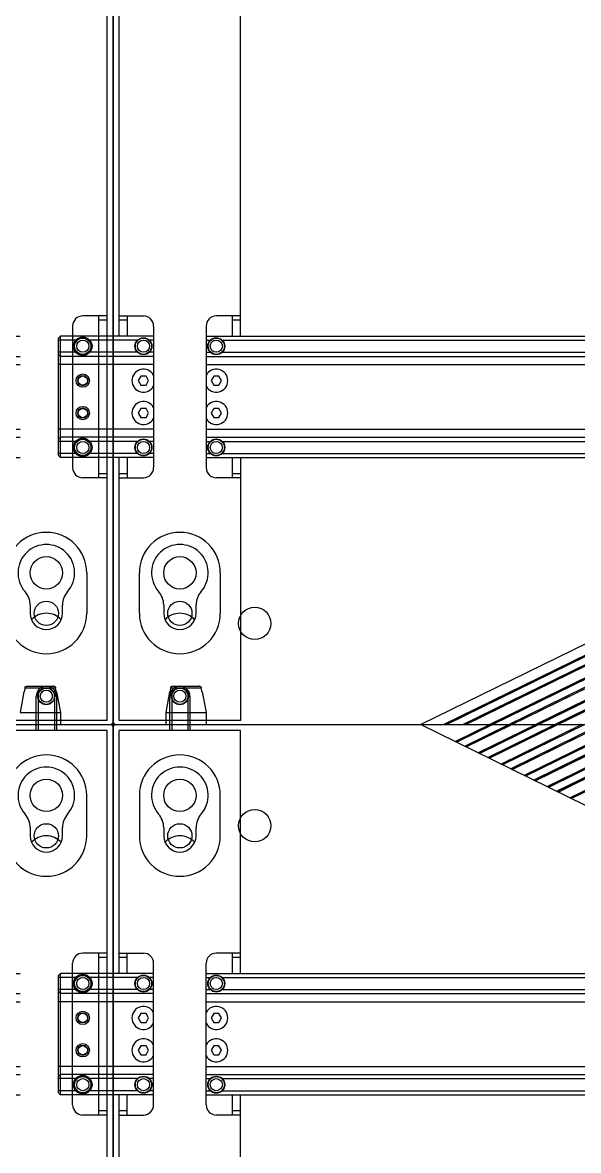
# Model space of a CAD drawing. Header units: millimetres. Extents: x 710 to 26878, y 589 to 5187.
# Drawn here: x 16582.6 to 16719.9, y 2819.8 to 3098.6 of the extents above; entities that cross this region are included whole.
import ezdxf

# ---------------------------------------------------------------- set-up
doc = ezdxf.new("R2010")
doc.units = ezdxf.units.MM
doc.layers.add('02___PRT_ALL_AXES', color=7, linetype='Continuous')

# ---------------------------------------------------------------- blocks, each defined once
blk = doc.blocks.new('6RYFH')
at = {"color": 7, "linetype": 'Continuous'}
for p, q in [((11450.59, 2230.99), (11449.65, 2225.89)), ((11450.65, 2230.99), (11450.59, 2230.99)), ((11450.71, 2231.32), (11450.65, 2230.99)), ((11450.77, 2231.65), (11450.71, 2231.32)), ((11450.74, 2231.49), (11450.71, 2231.32)), ((11450.77, 2231.65), (11450.74, 2231.49)), ((11450.83, 2231.98), (11450.77, 2231.65)), ((11450.83, 2231.98), (11458.41, 2231.98)), ((11451.34, 2232.39), (11457.91, 2232.39)), ((11458.47, 2231.65), (11458.41, 2231.98)), ((11458.53, 2231.32), (11458.47, 2231.65)), ((11458.5, 2231.49), (11458.47, 2231.65)), ((11458.53, 2231.32), (11458.5, 2231.49)), ((11458.59, 2230.99), (11458.53, 2231.32)), ((11458.65, 2230.99), (11458.59, 2230.99)), ((11458.65, 2230.99), (11459.6, 2225.89)), ((12014.59, 2230.99), (12013.65, 2225.89)), ((12014.65, 2230.99), (12014.59, 2230.99)), ((12014.71, 2231.32), (12014.65, 2230.99)), ((12014.77, 2231.65), (12014.71, 2231.32)), ((12014.74, 2231.49), (12014.71, 2231.32)), ((12014.77, 2231.65), (12014.74, 2231.49)), ((12014.83, 2231.98), (12014.77, 2231.65)), ((12014.83, 2231.98), (12022.41, 2231.98)), ((12015.34, 2232.39), (12021.91, 2232.39)), ((12022.47, 2231.65), (12022.41, 2231.98)), ((12022.53, 2231.32), (12022.47, 2231.65)), ((12022.5, 2231.49), (12022.47, 2231.65)), ((12022.53, 2231.32), (12022.5, 2231.49)), ((12022.59, 2230.99), (12022.53, 2231.32)), ((12022.65, 2230.99), (12022.59, 2230.99)), ((12022.65, 2230.99), (12023.6, 2225.89)), ((11449.65, 2225.89), (11449.65, 2222.89)), ((11449.65, 2225.89), (11459.6, 2225.89)), ((11459.6, 2225.89), (11459.6, 2222.89)), ((12013.65, 2225.89), (12023.6, 2225.89)), ((12023.6, 2225.89), (12023.6, 2222.89)), ((11437.12, 2222.89), (11436.62, 2222.39)), ((11436.62, 1885.39), (11436.62, 2222.89)), ((11436.62, 2222.89), (12036.62, 2222.89)), ((11726.41, 2117.9), (11512.62, 2222.89)), ((11521.17, 2218.69), (11529.72, 2222.89)), ((11529.79, 2222.89), (11521.21, 2218.67)), ((11530.47, 2222.89), (11521.55, 2218.51)), ((11523.52, 2217.54), (11534.41, 2222.89)), ((11523.86, 2217.37), (11535.09, 2222.89)), ((11523.89, 2217.35), (11535.16, 2222.89)), ((11526.84, 2215.91), (11541.06, 2222.89)), ((11541.14, 2222.89), (11526.88, 2215.89)), ((11541.82, 2222.89), (11527.22, 2215.72)), ((11529.19, 2214.75), (11545.75, 2222.89)), ((11529.53, 2214.59), (11546.43, 2222.89)), ((11529.56, 2214.57), (11546.51, 2222.89)), ((11532.51, 2213.12), (11552.41, 2222.89)), ((11552.48, 2222.89), (11532.55, 2213.1)), ((11553.16, 2222.89), (11532.89, 2212.94)), ((11534.86, 2211.97), (11557.1, 2222.89)), ((11535.2, 2211.8), (11557.78, 2222.89)), ((11535.24, 2211.78), (11557.85, 2222.89)), ((11538.18, 2210.34), (11563.75, 2222.89)), ((11563.82, 2222.89), (11538.22, 2210.32)), ((11564.5, 2222.89), (11538.56, 2210.15)), ((11540.53, 2209.18), (11568.44, 2222.89)), ((11540.87, 2209.02), (11569.12, 2222.89)), ((11540.91, 2209), (11569.19, 2222.89)), ((11543.86, 2207.55), (11575.09, 2222.89)), ((11575.17, 2222.89), (11543.89, 2207.53)), ((11575.85, 2222.89), (11544.23, 2207.37)), ((11546.2, 2206.4), (11579.78, 2222.89)), ((11546.54, 2206.23), (11580.46, 2222.89)), ((11546.58, 2206.21), (11580.54, 2222.89)), ((11549.53, 2204.77), (11586.44, 2222.89)), ((11586.51, 2222.89), (11549.56, 2204.75)), ((11587.19, 2222.89), (11549.9, 2204.58)), ((12036.62, 2222.39), (12036.12, 2222.89)), ((12036.62, 2222.89), (12036.62, 1885.39)), ((11512.62, 1885.39), (11711.91, 1983.26)), ((11534.41, 1885.39), (11636.23, 1935.39)), ((11535.09, 1885.39), (11636.91, 1935.39)), ((11535.16, 1885.39), (11636.98, 1935.39)), ((11642.88, 1935.39), (11541.06, 1885.39)), ((11642.95, 1935.39), (11541.14, 1885.39)), ((11643.63, 1935.39), (11541.82, 1885.39)), ((11545.75, 1885.39), (11647.57, 1935.39)), ((11546.43, 1885.39), (11648.25, 1935.39)), ((11546.51, 1885.39), (11648.33, 1935.39)), ((11566.74, 1909.14), (11518.38, 1885.39)), ((11566.81, 1909.14), (11518.45, 1885.39)), ((11567.49, 1909.14), (11519.13, 1885.39)), ((11523.07, 1885.39), (11571.43, 1909.14)), ((11523.75, 1885.39), (11572.11, 1909.14)), ((11523.82, 1885.39), (11572.18, 1909.14)), ((11578.08, 1909.14), (11529.72, 1885.39)), ((11578.16, 1909.14), (11529.79, 1885.39)), ((11578.84, 1909.14), (11530.47, 1885.39)), ((11436.62, 1885.89), (11437.12, 1885.39)), ((11436.62, 1885.39), (12036.62, 1885.39)), ((12036.12, 1885.39), (12036.62, 1885.89))]:
    blk.add_line(p, q, dxfattribs=at)
for centre, radius in [((11471.62, 2197.89), 4), ((11453.12, 2195.39), 3), ((12020.12, 2195.39), 3), ((11453.12, 1912.89), 3), ((12020.12, 1912.89), 3), ((11471.62, 1910.39), 4)]:
    blk.add_circle(centre, radius, dxfattribs=at)
for centre in [(11457.91, 2231.87), (12021.91, 2231.87)]:
    blk.add_arc(centre, 0.522, 77.0352, 89.9936, dxfattribs=at)
for points, knots in [([(11450.83, 2231.98), (11450.84, 2231.99), (11450.84, 2232.03), (11450.86, 2232.06), (11450.87, 2232.09)], [0, 0, 0, 0, 0.249866, 1, 1, 1, 1]), ([(11450.87, 2232.09), (11450.88, 2232.11), (11450.89, 2232.14), (11450.92, 2232.17), (11450.93, 2232.19)], [0, 0, 0, 0, 0.500081, 1, 1, 1, 1]), ([(11450.93, 2232.19), (11450.94, 2232.2), (11450.96, 2232.23), (11450.99, 2232.26), (11451.01, 2232.27)], [0, 0, 0, 0, 0.499978, 1, 1, 1, 1]), ([(11451.01, 2232.27), (11451.02, 2232.29), (11451.05, 2232.31), (11451.09, 2232.33), (11451.11, 2232.34)], [0, 0, 0, 0, 0.500013, 1, 1, 1, 1]), ([(11451.11, 2232.34), (11451.12, 2232.35), (11451.16, 2232.36), (11451.2, 2232.37), (11451.22, 2232.38)], [0, 0, 0, 0, 0.499911, 1, 1, 1, 1]), ([(11451.22, 2232.38), (11451.23, 2232.38), (11451.27, 2232.39), (11451.31, 2232.39), (11451.34, 2232.39)], [0, 0, 0, 0, 0.250382, 1, 1, 1, 1]), ([(11458.02, 2232.38), (11458.04, 2232.37), (11458.08, 2232.36), (11458.12, 2232.35), (11458.13, 2232.34)], [0, 0, 0, 0, 0.500089, 1, 1, 1, 1]), ([(11458.13, 2232.34), (11458.15, 2232.33), (11458.19, 2232.31), (11458.22, 2232.29), (11458.23, 2232.27)], [0, 0, 0, 0, 0.499987, 1, 1, 1, 1]), ([(11458.23, 2232.27), (11458.25, 2232.26), (11458.28, 2232.23), (11458.3, 2232.2), (11458.31, 2232.19)], [0, 0, 0, 0, 0.500022, 1, 1, 1, 1]), ([(11458.31, 2232.19), (11458.33, 2232.17), (11458.35, 2232.14), (11458.37, 2232.11), (11458.37, 2232.09)], [0, 0, 0, 0, 0.499919, 1, 1, 1, 1]), ([(11458.37, 2232.09), (11458.38, 2232.08), (11458.39, 2232.05), (11458.4, 2232.01), (11458.41, 2231.98)], [0, 0, 0, 0, 0.250397, 1, 1, 1, 1]), ([(12014.83, 2231.98), (12014.84, 2231.99), (12014.84, 2232.03), (12014.86, 2232.06), (12014.87, 2232.09)], [0, 0, 0, 0, 0.249866, 1, 1, 1, 1]), ([(12014.87, 2232.09), (12014.88, 2232.11), (12014.89, 2232.14), (12014.92, 2232.17), (12014.93, 2232.19)], [0, 0, 0, 0, 0.500081, 1, 1, 1, 1]), ([(12014.93, 2232.19), (12014.94, 2232.2), (12014.96, 2232.23), (12014.99, 2232.26), (12015.01, 2232.27)], [0, 0, 0, 0, 0.499978, 1, 1, 1, 1]), ([(12015.01, 2232.27), (12015.02, 2232.29), (12015.05, 2232.31), (12015.09, 2232.33), (12015.11, 2232.34)], [0, 0, 0, 0, 0.500013, 1, 1, 1, 1]), ([(12015.11, 2232.34), (12015.12, 2232.35), (12015.16, 2232.36), (12015.2, 2232.37), (12015.22, 2232.38)], [0, 0, 0, 0, 0.499911, 1, 1, 1, 1]), ([(12015.22, 2232.38), (12015.23, 2232.38), (12015.27, 2232.39), (12015.31, 2232.39), (12015.34, 2232.39)], [0, 0, 0, 0, 0.250382, 1, 1, 1, 1]), ([(12022.02, 2232.38), (12022.04, 2232.37), (12022.08, 2232.36), (12022.12, 2232.35), (12022.13, 2232.34)], [0, 0, 0, 0, 0.500089, 1, 1, 1, 1]), ([(12022.13, 2232.34), (12022.15, 2232.33), (12022.19, 2232.31), (12022.22, 2232.29), (12022.23, 2232.27)], [0, 0, 0, 0, 0.499987, 1, 1, 1, 1]), ([(12022.23, 2232.27), (12022.25, 2232.26), (12022.28, 2232.23), (12022.3, 2232.2), (12022.31, 2232.19)], [0, 0, 0, 0, 0.500022, 1, 1, 1, 1]), ([(12022.31, 2232.19), (12022.33, 2232.17), (12022.35, 2232.14), (12022.37, 2232.11), (12022.37, 2232.09)], [0, 0, 0, 0, 0.499919, 1, 1, 1, 1]), ([(12022.37, 2232.09), (12022.38, 2232.08), (12022.39, 2232.05), (12022.4, 2232.01), (12022.41, 2231.98)], [0, 0, 0, 0, 0.250397, 1, 1, 1, 1])]:
    blk.add_open_spline(points, degree=3, knots=knots, dxfattribs=at)
blk = doc.blocks.new('*U76')
blk.add_blockref('6RYFH', (-11736.62, -2058.89))
blk = doc.blocks.new('*U77')
at = {"color": 0, "linetype": 'ByBlock', "lineweight": -2, "transparency": 16777216}
for p in [(1200, 675), (1800, 675), (1200, 337.5), (1800, 337.5)]:
    blk.add_blockref('*U76', p, dxfattribs=at)
blk = doc.blocks.new('dfx')
at = {"color": 114, "linetype": 'Continuous', "lineweight": -3, "true_color": 0x139b48}
for p, q in [((13138.48, 8861.23), (13138.48, 8869.73)), ((13143.48, 8869.73), (13143.48, 8861.23)), ((13705.48, 8861.23), (13705.48, 8869.73)), ((13710.48, 8869.73), (13710.48, 8861.23)), ((13125.98, 8801.23), (13125.98, 8861.23)), ((13155.98, 8861.23), (13125.98, 8861.23)), ((13155.98, 8801.23), (13155.98, 8861.23)), ((13722.98, 8861.23), (13692.98, 8861.23)), ((13722.98, 8188.73), (13722.98, 8861.23)), ((13130.98, 8845.23), (13130.98, 8835.23)), ((13150.98, 8835.23), (13150.98, 8845.23)), ((13717.98, 8835.23), (13717.98, 8845.23)), ((13136.98, 8837.29), (13136.98, 8835.23)), ((13144.98, 8835.23), (13144.98, 8837.29)), ((13703.98, 8837.29), (13703.98, 8835.23)), ((13711.98, 8835.23), (13711.98, 8837.29)), ((13125.98, 8806.23), (13131.98, 8806.23)), ((13127.98, 8801.23), (13127.98, 8806.23)), ((13155.98, 8806.23), (13149.98, 8806.23)), ((13153.98, 8801.23), (13153.98, 8806.23)), ((13722.98, 8806.23), (13716.98, 8806.23)), ((13720.98, 8766.23), (13720.98, 8806.23)), ((13125.98, 8805.23), (13127.98, 8805.23)), ((13134.48, 8768.73), (13134.48, 8803.73)), ((13147.48, 8768.73), (13147.48, 8803.73)), ((13153.98, 8805.23), (13155.98, 8805.23)), ((13714.48, 8768.73), (13714.48, 8803.73)), ((13720.98, 8805.23), (13722.98, 8805.23)), ((13110.98, 8800.73), (13111.48, 8801.23)), ((13110.98, 8771.73), (13110.98, 8800.73)), ((13115.51, 8800.23), (13110.98, 8800.23)), ((13111.48, 8771.23), (13111.48, 8801.23)), ((13134.48, 8801.23), (13111.48, 8801.23)), ((13134.48, 8800.23), (13133.45, 8800.23)), ((13147.48, 8801.23), (13701.48, 8801.23)), ((13147.48, 8800.23), (13148.51, 8800.23)), ((13115.51, 8797.23), (13110.98, 8797.23)), ((13110.98, 8796.73), (13111.48, 8796.23)), ((13134.48, 8796.23), (13111.48, 8796.23)), ((13134.48, 8797.23), (13133.45, 8797.23)), ((13147.48, 8797.23), (13148.51, 8797.23)), ((13147.48, 8796.23), (13701.48, 8796.23)), ((13134.48, 8794.23), (13110.98, 8794.23)), ((13147.48, 8794.23), (13701.48, 8794.23)), ((13131.34, 8791.34), (13130.69, 8790.23)), ((13130.69, 8790.23), (13131.34, 8789.11)), ((13132.63, 8791.34), (13131.34, 8791.34)), ((13131.34, 8789.11), (13132.63, 8789.11)), ((13133.27, 8790.23), (13132.63, 8791.34)), ((13132.63, 8789.11), (13133.27, 8790.23)), ((13149.34, 8791.34), (13148.69, 8790.23)), ((13148.69, 8790.23), (13149.34, 8789.11)), ((13150.63, 8791.34), (13149.34, 8791.34)), ((13149.34, 8789.11), (13150.63, 8789.11)), ((13151.27, 8790.23), (13150.63, 8791.34)), ((13150.63, 8789.11), (13151.27, 8790.23)), ((13131.34, 8783.34), (13130.69, 8782.23)), ((13130.69, 8782.23), (13131.34, 8781.11)), ((13132.63, 8783.34), (13131.34, 8783.34)), ((13131.34, 8781.11), (13132.63, 8781.11)), ((13133.27, 8782.23), (13132.63, 8783.34)), ((13132.63, 8781.11), (13133.27, 8782.23)), ((13149.34, 8783.34), (13148.69, 8782.23)), ((13148.69, 8782.23), (13149.34, 8781.11)), ((13150.63, 8783.34), (13149.34, 8783.34)), ((13149.34, 8781.11), (13150.63, 8781.11)), ((13151.27, 8782.23), (13150.63, 8783.34)), ((13150.63, 8781.11), (13151.27, 8782.23)), ((13134.48, 8778.23), (13110.98, 8778.23)), ((13147.48, 8778.23), (13701.48, 8778.23)), ((13110.98, 8775.73), (13111.48, 8776.23)), ((13115.51, 8775.23), (13110.98, 8775.23)), ((13134.48, 8776.23), (13111.48, 8776.23)), ((13134.48, 8775.23), (13133.45, 8775.23)), ((13147.48, 8776.23), (13701.48, 8776.23)), ((13147.48, 8775.23), (13148.51, 8775.23)), ((13115.51, 8772.23), (13110.98, 8772.23)), ((13110.98, 8771.73), (13111.48, 8771.23)), ((13134.48, 8771.23), (13111.48, 8771.23)), ((13125.98, 8283.73), (13125.98, 8771.23)), ((13127.98, 8766.23), (13127.98, 8771.23)), ((13134.48, 8772.23), (13133.45, 8772.23)), ((13147.48, 8772.23), (13148.51, 8772.23)), ((13147.48, 8771.23), (13701.48, 8771.23)), ((13153.98, 8766.23), (13153.98, 8771.23)), ((13155.98, 8283.73), (13155.98, 8771.23)), ((13127.98, 8767.23), (13125.98, 8767.23)), ((13155.98, 8767.23), (13153.98, 8767.23)), ((13722.98, 8767.23), (13720.98, 8767.23)), ((13125.98, 8766.23), (13131.98, 8766.23)), ((13155.98, 8766.23), (13149.98, 8766.23)), ((13722.98, 8766.23), (13716.98, 8766.23)), ((13125.98, 8288.73), (13131.98, 8288.73)), ((13125.98, 8287.73), (13127.98, 8287.73)), ((13127.98, 8288.73), (13127.98, 8283.73)), ((13155.98, 8288.73), (13149.98, 8288.73)), ((13153.98, 8283.73), (13153.98, 8288.73)), ((13153.98, 8287.73), (13155.98, 8287.73)), ((13722.98, 8288.73), (13716.98, 8288.73)), ((13720.98, 8248.73), (13720.98, 8288.73)), ((13720.98, 8287.73), (13722.98, 8287.73)), ((13134.48, 8286.23), (13134.48, 8251.23)), ((13147.48, 8286.23), (13147.48, 8251.23)), ((13714.48, 8286.23), (13714.48, 8251.23)), ((13110.98, 8283.23), (13111.48, 8283.73)), ((13110.98, 8254.23), (13110.98, 8283.23)), ((13115.51, 8282.73), (13110.98, 8282.73)), ((13111.48, 8253.73), (13111.48, 8283.73)), ((13134.48, 8283.73), (13111.48, 8283.73)), ((13134.48, 8282.73), (13133.45, 8282.73)), ((13147.48, 8283.73), (13701.48, 8283.73)), ((13147.48, 8282.73), (13148.51, 8282.73)), ((13115.51, 8279.73), (13110.98, 8279.73)), ((13110.98, 8279.23), (13111.48, 8278.73)), ((13134.48, 8279.73), (13133.45, 8279.73)), ((13147.48, 8279.73), (13148.51, 8279.73)), ((13134.48, 8276.73), (13110.98, 8276.73)), ((13134.48, 8278.73), (13111.48, 8278.73)), ((13147.48, 8278.73), (13701.48, 8278.73)), ((13147.48, 8276.73), (13701.48, 8276.73)), ((13131.34, 8273.84), (13130.69, 8272.73)), ((13132.63, 8273.84), (13131.34, 8273.84)), ((13133.27, 8272.73), (13132.63, 8273.84)), ((13149.34, 8273.84), (13148.69, 8272.73)), ((13150.63, 8273.84), (13149.34, 8273.84)), ((13151.27, 8272.73), (13150.63, 8273.84)), ((13130.69, 8272.73), (13131.34, 8271.61)), ((13131.34, 8271.61), (13132.63, 8271.61)), ((13132.63, 8271.61), (13133.27, 8272.73)), ((13148.69, 8272.73), (13149.34, 8271.61)), ((13149.34, 8271.61), (13150.63, 8271.61)), ((13150.63, 8271.61), (13151.27, 8272.73)), ((13131.34, 8265.84), (13130.69, 8264.73)), ((13132.63, 8265.84), (13131.34, 8265.84)), ((13133.27, 8264.73), (13132.63, 8265.84)), ((13149.34, 8265.84), (13148.69, 8264.73)), ((13150.63, 8265.84), (13149.34, 8265.84)), ((13151.27, 8264.73), (13150.63, 8265.84)), ((13130.69, 8264.73), (13131.34, 8263.61)), ((13131.34, 8263.61), (13132.63, 8263.61)), ((13132.63, 8263.61), (13133.27, 8264.73)), ((13148.69, 8264.73), (13149.34, 8263.61)), ((13149.34, 8263.61), (13150.63, 8263.61)), ((13150.63, 8263.61), (13151.27, 8264.73)), ((13134.48, 8260.73), (13110.98, 8260.73)), ((13147.48, 8260.73), (13701.48, 8260.73)), ((13110.98, 8258.23), (13111.48, 8258.73)), ((13115.51, 8257.73), (13110.98, 8257.73)), ((13134.48, 8258.73), (13111.48, 8258.73)), ((13134.48, 8257.73), (13133.45, 8257.73)), ((13147.48, 8258.73), (13701.48, 8258.73)), ((13147.48, 8257.73), (13148.51, 8257.73)), ((13115.51, 8254.73), (13110.98, 8254.73)), ((13110.98, 8254.23), (13111.48, 8253.73)), ((13134.48, 8254.73), (13133.45, 8254.73)), ((13147.48, 8254.73), (13148.51, 8254.73)), ((13134.48, 8253.73), (13111.48, 8253.73)), ((13125.98, 8188.73), (13125.98, 8253.73)), ((13127.98, 8253.73), (13127.98, 8248.73)), ((13147.48, 8253.73), (13701.48, 8253.73)), ((13153.98, 8248.73), (13153.98, 8253.73)), ((13155.98, 8253.73), (13155.98, 8188.73)), ((13127.98, 8249.73), (13125.98, 8249.73)), ((13125.98, 8248.73), (13131.98, 8248.73)), ((13155.98, 8248.73), (13149.98, 8248.73)), ((13155.98, 8249.73), (13153.98, 8249.73)), ((13722.98, 8248.73), (13716.98, 8248.73)), ((13722.98, 8249.73), (13720.98, 8249.73)), ((13155.98, 8188.73), (13125.98, 8188.73)), ((13722.98, 8188.73), (13692.98, 8188.73))]:
    blk.add_line(p, q, dxfattribs=at)
for centre, radius in [((13140.98, 8869.73), 2), ((13140.98, 8869.73), 1.5), ((13707.98, 8869.73), 2), ((13707.98, 8869.73), 1.5), ((13131.98, 8798.73), 2), ((13131.98, 8798.73), 1.5), ((13149.98, 8798.73), 2), ((13149.98, 8798.73), 1.5), ((13716.98, 8798.73), 2.3), ((13716.98, 8798.73), 2), ((13716.98, 8798.73), 1.5), ((13116.98, 8790.23), 1.65), ((13116.98, 8790.23), 1.15), ((13116.98, 8782.23), 1.65), ((13116.98, 8782.23), 1.15), ((13131.98, 8773.73), 2), ((13131.98, 8773.73), 1.5), ((13149.98, 8773.73), 2), ((13149.98, 8773.73), 1.5), ((13716.98, 8773.73), 2.3), ((13716.98, 8773.73), 2), ((13716.98, 8773.73), 1.5), ((13131.98, 8281.23), 2), ((13131.98, 8281.23), 1.5), ((13149.98, 8281.23), 2), ((13149.98, 8281.23), 1.5), ((13716.98, 8281.23), 2.3), ((13716.98, 8281.23), 2), ((13716.98, 8281.23), 1.5), ((13116.98, 8272.73), 1.65), ((13116.98, 8272.73), 1.15), ((13116.98, 8264.73), 1.65), ((13116.98, 8264.73), 1.15), ((13131.98, 8256.23), 2), ((13131.98, 8256.23), 1.5), ((13149.98, 8256.23), 2), ((13149.98, 8256.23), 1.5), ((13716.98, 8256.23), 2.3), ((13716.98, 8256.23), 2), ((13716.98, 8256.23), 1.5)]:
    blk.add_circle(centre, radius, dxfattribs=at)
for centre, radius, start, end in [((13140.98, 8869.73), 2.5, 143.1301, 180), ((13140.98, 8869.73), 2.5, 0, 36.8699), ((13707.98, 8869.73), 2.5, 143.1301, 180), ((13707.98, 8869.73), 2.5, 0, 36.8699), ((13140.98, 8845.23), 10, 0, 180), ((13707.98, 8845.23), 10, 0, 180), ((13140.98, 8845.23), 7, 318.5904, 221.4096), ((13707.98, 8845.23), 7, 318.5904, 221.4096), ((13131.98, 8837.29), 5, 0, 41.4096), ((13149.98, 8837.29), 5, 138.5904, 180), ((13698.98, 8837.29), 5, 0, 41.4096), ((13716.98, 8837.29), 5, 138.5904, 180), ((13140.98, 8835.23), 10, 180, 0), ((13140.98, 8835.23), 4, 180, 0), ((13140.98, 8830.23), 5, 43.1308, 136.8692), ((13707.98, 8835.23), 10, 180, 0), ((13707.98, 8835.23), 4, 180, 0), ((13707.98, 8830.23), 5, 43.1308, 136.8692), ((13131.98, 8803.73), 2.5, 0, 90), ((13149.98, 8803.73), 2.5, 90, 180), ((13716.98, 8803.73), 2.5, 90, 180), ((13131.98, 8768.73), 2.5, 270, 0), ((13149.98, 8768.73), 2.5, 180, 270), ((13716.98, 8768.73), 2.5, 180, 270), ((13131.98, 8286.23), 2.5, 0, 90), ((13149.98, 8286.23), 2.5, 90, 180), ((13716.98, 8286.23), 2.5, 90, 180), ((13131.98, 8251.23), 2.5, 270, 0), ((13149.98, 8251.23), 2.5, 180, 270), ((13716.98, 8251.23), 2.5, 180, 270), ((13140.98, 8210.23), 5, 43.1308, 136.8692), ((13707.98, 8210.23), 5, 43.1308, 136.8692)]:
    blk.add_arc(centre, radius, start, end, dxfattribs=at)
at = {"layer": '02___PRT_ALL_AXES', "color": 114, "linetype": 'Continuous', "lineweight": -3, "true_color": 0x139b48}
for p, q in [((13138.98, 8871.23), (13138.98, 8861.23)), ((13142.98, 8871.23), (13142.98, 8861.23)), ((13705.98, 8871.23), (13705.98, 8861.23)), ((13709.98, 8871.23), (13709.98, 8861.23)), ((13130.51, 8800.23), (13118.45, 8800.23)), ((13151.45, 8800.23), (13697.51, 8800.23)), ((13130.51, 8797.23), (13118.45, 8797.23)), ((13151.45, 8797.23), (13697.51, 8797.23)), ((13130.51, 8775.23), (13118.45, 8775.23)), ((13151.45, 8775.23), (13697.51, 8775.23)), ((13130.51, 8772.23), (13118.45, 8772.23)), ((13151.45, 8772.23), (13697.51, 8772.23)), ((13130.51, 8282.73), (13118.45, 8282.73)), ((13151.45, 8282.73), (13697.51, 8282.73)), ((13130.51, 8279.73), (13118.45, 8279.73)), ((13151.45, 8279.73), (13697.51, 8279.73)), ((13130.51, 8257.73), (13118.45, 8257.73)), ((13151.45, 8257.73), (13697.51, 8257.73)), ((13130.51, 8254.73), (13118.45, 8254.73)), ((13151.45, 8254.73), (13697.51, 8254.73)), ((13130.98, 8215.23), (13130.98, 8225.23)), ((13150.98, 8225.23), (13150.98, 8215.23)), ((13717.98, 8225.23), (13717.98, 8215.23)), ((13136.98, 8217.29), (13136.98, 8215.23)), ((13144.98, 8215.23), (13144.98, 8217.29)), ((13703.98, 8217.29), (13703.98, 8215.23)), ((13711.98, 8215.23), (13711.98, 8217.29))]:
    blk.add_line(p, q, dxfattribs=at)
for centre, radius in [((13140.98, 8845.23), 4), ((13707.98, 8845.23), 4), ((13116.98, 8798.73), 2.1), ((13131.98, 8798.73), 2.1), ((13149.98, 8798.73), 2.1), ((13716.98, 8790.23), 1.25), ((13716.98, 8782.23), 1.25), ((13116.98, 8773.73), 2.1), ((13131.98, 8773.73), 2.1), ((13149.98, 8773.73), 2.1), ((13116.98, 8281.23), 2.1), ((13131.98, 8281.23), 2.1), ((13149.98, 8281.23), 2.1), ((13716.98, 8272.73), 1.25), ((13716.98, 8264.73), 1.25), ((13116.98, 8256.23), 2.1), ((13131.98, 8256.23), 2.1), ((13149.98, 8256.23), 2.1), ((13140.98, 8225.23), 4), ((13707.98, 8225.23), 4), ((13140.98, 8194.73), 2.1), ((13707.98, 8194.73), 2.1)]:
    blk.add_circle(centre, radius, dxfattribs=at)
for centre, radius, start, end in [((13140.98, 8869.73), 2.5, 36.8699, 143.1301), ((13707.98, 8869.73), 2.5, 36.8699, 143.1301), ((13131.98, 8790.23), 2.84, 28.0842, 331.9158), ((13149.98, 8790.23), 2.84, 208.0842, 151.9158), ((13131.98, 8782.23), 2.84, 28.0842, 331.9158), ((13149.98, 8782.23), 2.84, 208.0842, 151.9158), ((13131.98, 8272.73), 2.84, 28.0842, 331.9158), ((13149.98, 8272.73), 2.84, 208.0842, 151.9158), ((13131.98, 8264.73), 2.84, 28.0842, 331.9158), ((13149.98, 8264.73), 2.84, 208.0842, 151.9158), ((13140.98, 8225.23), 10, 0, 180), ((13707.98, 8225.23), 10, 0, 180), ((13140.98, 8225.23), 7, 318.5904, 221.4096), ((13707.98, 8225.23), 7, 318.5904, 221.4096), ((13131.98, 8217.29), 5, 0, 41.4096), ((13149.98, 8217.29), 5, 138.5904, 180), ((13698.98, 8217.29), 5, 0, 41.4096), ((13716.98, 8217.29), 5, 138.5904, 180), ((13140.98, 8215.23), 10, 180, 0), ((13140.98, 8215.23), 4, 180, 0), ((13707.98, 8215.23), 10, 180, 0), ((13707.98, 8215.23), 4, 180, 0)]:
    blk.add_arc(centre, radius, start, end, dxfattribs=at)
blk = doc.blocks.new('*U152')
blk.add_blockref('dfx', (-13416.98, -8530.48))
blk = doc.blocks.new('*U154')
at = {"color": 0, "linetype": 'ByBlock', "lineweight": -2, "transparency": 16777216}
for p in [(1200, 675), (1800, 675), (1200, 0), (1800, 0)]:
    blk.add_blockref('*U152', p, dxfattribs=at)

msp = doc.modelspace()

# ---------------------------------------------------------------- block references
for name, p in [('*U77', (15104.9439, 2423.5999)), ('*U154', (15097.4439, 2592.8499))]:
    msp.add_blockref(name, p)

doc.saveas('drawing.dxf')
